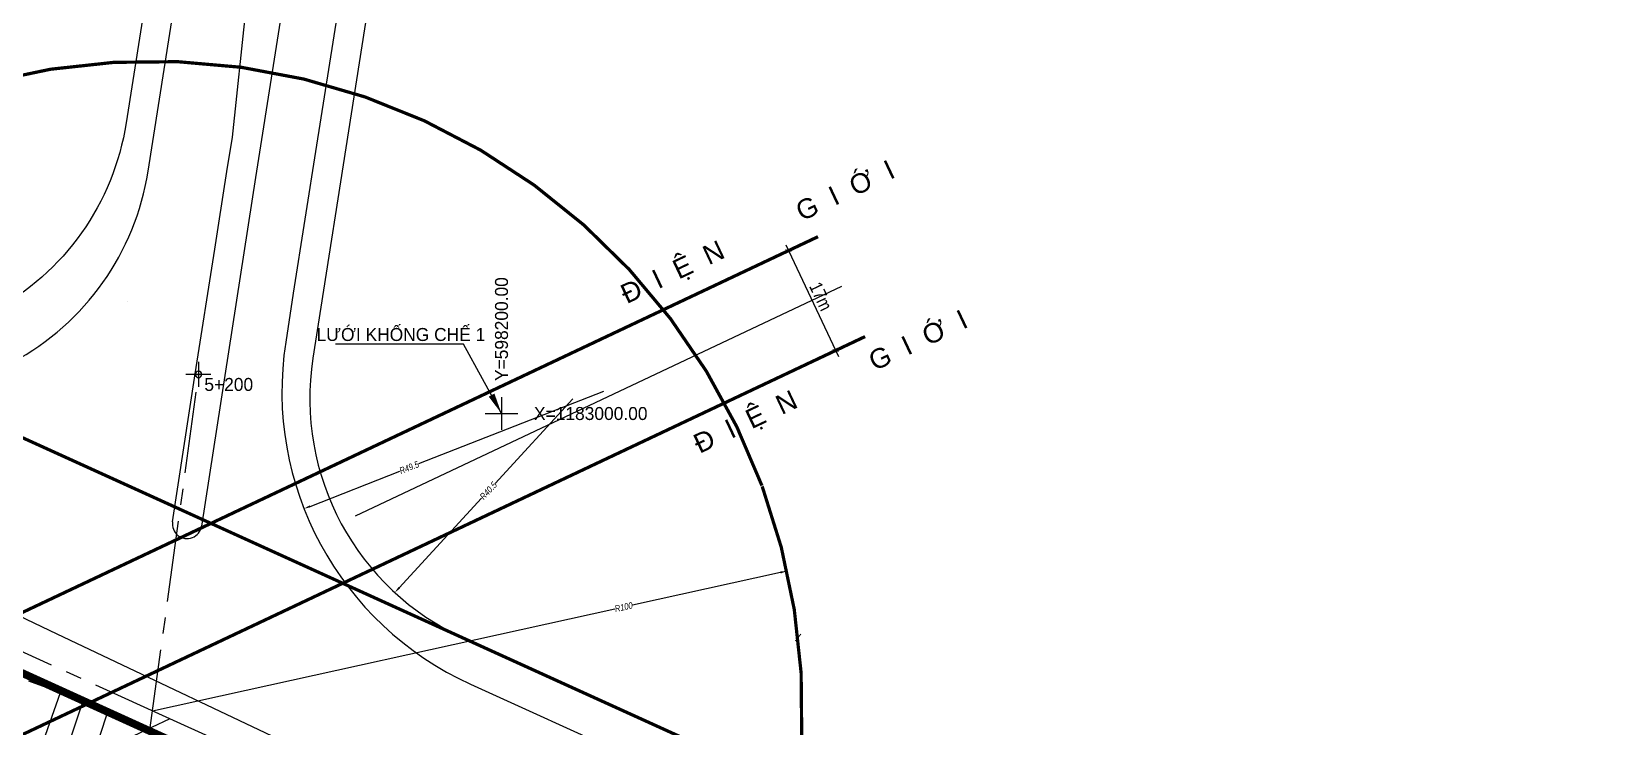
# Model space of a CAD drawing. Extents: x 597165 to 598689, y 1181586 to 1183364.
# Drawn here: x 598127.6 to 598368.6, y 1182951.8 to 1183058.8 of the extents above; entities that cross this region are included whole.
import ezdxf
from ezdxf.enums import TextEntityAlignment as Align

# ---------------------------------------------------------------- set-up
doc = ezdxf.new("R2010")
doc.units = 0
doc.header["$MEASUREMENT"] = 0
for name, pattern in [('CENTER', [2, 1.25, -0.25, 0.25, -0.25]), ('DASHED', [0.75, 0.5, -0.25]), ('LOGIOI', [4, 3, -1])]:
    doc.linetypes.add(name, pattern=pattern)
doc.layers.get('0').update_dxf_attribs({"linetype": 'CONTINUOUS'})
doc.layers.get('DEFPOINTS').update_dxf_attribs({"color": 8, "linetype": 'CONTINUOUS'})
for name, color, linetype in [('DIM-T', 7, 'CONTINUOUS'), ('DTEXT', 7, 'CONTINUOUS'), ('GT-QLO50-D', 6, 'CONTINUOUS'), ('GT-QLO50-L', 4, 'CONTINUOUS'), ('GT-QLO50-LYTRINH', 7, 'CONTINUOUS'), ('GT-QLO50-TIM', 2, 'CONTINUOUS'), ('MOCRANH', 7, 'CONTINUOUS'), ('NE_GRID', 7, 'CONTINUOUS'), ('NEN-HT', 8, 'CONTINUOUS'), ('NET-LO-GIOI-DIEN-GIOI', 7, 'CENTER'), ('NET-TIM', 2, 'CENTER'), ('NET-TUYEN-DIEN', 7, 'CONTINUOUS'), ('NUT_GIAO_THONG', 6, 'CONTINUOUS'), ('RANH_QUY_HOACH', 7, 'LOGIOI')]:
    doc.layers.add(name, color=color, linetype=linetype)
doc.styles.add('TEXT', font='VTIMESI.TTF', dxfattribs={"width": 0.8, "height": 1})
doc.styles.add('TOA-DO-TIM', font='VAVON.TTF')
doc.styles.add('VHEL-C-R', font='VHELVCN.TTF')
doc.styles.add('VHEL-R', font='VHELVEN.TTF')
doc.linetypes.add('DIEN', pattern='A,0.1,["<",STANDARD,S=0.1,R=0,X=0,Y=-0.05],0.5,-0.25,[133,ltypeshp.shx,S=0.1,R=0,X=-0.1,Y=0],-0.25,0.5,[">",STANDARD,S=0.1,R=0,X=0,Y=-0.05],0.1,-0.5', length=2.2)
doc.dimstyles.new('TL1000', dxfattribs={"dimscale": 0, "dimtxt": 2, "dimasz": 0.7, "dimexe": 1, "dimexo": 1, "dimgap": 0.5, "dimtad": 1, "dimdec": 1, "dimzin": 12, "dimtxsty": 'VHEL-C-R', "dimblk1": 'ARCHTICK', "dimblk2": 'ARCHTICK', "dimsah": 1, "dimcen": -0.09, "dimdle": 1, "dimclrd": 256, "dimclre": 256, "dimclrt": 256, "dimazin": 3, "dimtfac": 0.005, "dimtdec": 1, "dimtix": 1, "dimtmove": 0, "dimatfit": 3, "dimtolj": 1, "dimtzin": 0})
doc.dimstyles.new('TL1000-GT', dxfattribs={"dimtxt": 1, "dimasz": 1, "dimexe": 0, "dimexo": 3, "dimgap": 0.1, "dimtad": 1, "dimdec": 3, "dimlfac": -1, "dimzin": 9, "dimtxsty": 'TEXT', "dimcen": 0, "dimclrd": 2, "dimclre": 2, "dimclrt": 3, "dimaunit": 1, "dimazin": 3, "dimtfac": 0.005, "dimtix": 1, "dimtmove": 0, "dimatfit": 3, "dimtolj": 1, "dimtzin": 0})

# ---------------------------------------------------------------- blocks, each defined once
blk = doc.blocks.new('_ARCHTICK')
at = {"color": 0, "linetype": 'BYBLOCK', "const_width": 0.15}
blk.add_lwpolyline([(-0.5, -0.5), (0.5, 0.5)], dxfattribs=at)
blk = doc.blocks.new('*D6')
at = {"linetype": 'BYBLOCK'}
for p, q in [((598247.81, 1183026.79), (598243.27, 1183024.65)), ((598243.75, 1183025.98), (598251.87, 1183008.8)), ((598255.07, 1183011.42), (598250.53, 1183009.28))]:
    blk.add_line(p, q, dxfattribs=at)
at = {"layer": 'DEFPOINTS', "color": 0, "linetype": 'BYBLOCK'}
for p in [(598248.71, 1183027.22), (598255.97, 1183011.85), (598251.44, 1183009.7)]:
    blk.add_point(p, dxfattribs=at)
at = {"linetype": 'BYBLOCK', "xscale": 0.7, "yscale": 0.7, "zscale": 0.7}
for p, rotation in [((598244.18, 1183025.08), 115.2825172526388), ((598251.44, 1183009.7), 295.2825172526389)]:
    blk.add_blockref('_ARCHTICK', p, dxfattribs=dict(at, rotation=rotation))
at = {"linetype": 'BYBLOCK', "insert": (598249.16, 1183018.03), "char_height": 2, "attachment_point": 5, "rotation": 295.2825, "style": 'VHEL-C-R'}
blk.add_mtext('\\A1;17m', dxfattribs=at)
blk = doc.blocks.new('*D7')
at = {"linetype": 'BYBLOCK'}
for p, q in [((598247.81, 1183026.79), (598243.27, 1183024.65)), ((598243.75, 1183025.98), (598251.87, 1183008.8)), ((598255.07, 1183011.42), (598250.53, 1183009.28))]:
    blk.add_line(p, q, dxfattribs=at)
at = {"layer": 'DEFPOINTS', "color": 0, "linetype": 'BYBLOCK'}
for p in [(598248.71, 1183027.22), (598255.97, 1183011.85), (598251.44, 1183009.7)]:
    blk.add_point(p, dxfattribs=at)
at = {"linetype": 'BYBLOCK', "xscale": 0.7, "yscale": 0.7, "zscale": 0.7}
for p, rotation in [((598244.18, 1183025.08), 115.2825172526388), ((598251.44, 1183009.7), 295.2825172526389)]:
    blk.add_blockref('_ARCHTICK', p, dxfattribs=dict(at, rotation=rotation))
at = {"linetype": 'BYBLOCK', "insert": (598249.16, 1183018.03), "char_height": 2, "attachment_point": 5, "rotation": 295.2825, "style": 'VHEL-C-R'}
blk.add_mtext('\\A1;17m', dxfattribs=at)
blk = doc.blocks.new('LYTRINH')
at = {"layer": 'GT-QLO50-LYTRINH'}
for p, q in [((0.96, 0), (-0.96, 0)), ((0, 0.96), (0, -0.96))]:
    blk.add_line(p, q, dxfattribs=at)
blk = doc.blocks.new('GRDTICK1')
at = {"layer": 'NE_GRID'}
for p, q in [((0, 0.05), (0, -0.05)), ((-0.05, 0), (0.05, 0))]:
    blk.add_line(p, q, dxfattribs=at)
blk = doc.blocks.new('*D517')
at = {"color": 2, "linetype": 'BYBLOCK'}
for p, q in [((598210.99, 1183002.25), (598199.02, 1182989.23)), ((598184.25, 1182973.18), (598196.94, 1182986.98))]:
    blk.add_line(p, q, dxfattribs=at)
blk.add_solid([(598184.13, 1182973.29), (598184.37, 1182973.06), (598183.57, 1182972.44)], dxfattribs=at)
at = {"layer": 'DEFPOINTS', "color": 0, "linetype": 'BYBLOCK'}
for p in [(598210.99, 1183002.25), (598183.57, 1182972.44)]:
    blk.add_point(p, dxfattribs=at)
at = {"color": 3, "linetype": 'BYBLOCK', "insert": (598197.98, 1182988.11), "char_height": 1, "attachment_point": 5, "rotation": 47.3902, "style": 'TEXT'}
blk.add_mtext('\\A1;R40.5', dxfattribs=at)
blk = doc.blocks.new('*D516')
at = {"color": 2, "linetype": 'BYBLOCK'}
for p, q in [((598215.7, 1183003.41), (598187.21, 1182992.25)), ((598170.54, 1182985.71), (598184.36, 1182991.13))]:
    blk.add_line(p, q, dxfattribs=at)
blk.add_solid([(598170.48, 1182985.87), (598170.6, 1182985.56), (598169.61, 1182985.35)], dxfattribs=at)
at = {"layer": 'DEFPOINTS', "color": 0, "linetype": 'BYBLOCK'}
for p in [(598215.7, 1183003.41), (598169.61, 1182985.35)]:
    blk.add_point(p, dxfattribs=at)
at = {"color": 3, "linetype": 'BYBLOCK', "insert": (598185.79, 1182991.69), "char_height": 1, "attachment_point": 5, "rotation": 21.3948, "style": 'TEXT'}
blk.add_mtext('\\A1;R49.5', dxfattribs=at)
blk = doc.blocks.new('*D513')
at = {"color": 2, "linetype": 'BYBLOCK'}
for p, q in [((598242.97, 1182975.54), (598220.17, 1182970.51)), ((598146.29, 1182954.22), (598217.46, 1182969.92))]:
    blk.add_line(p, q, dxfattribs=at)
blk.add_solid([(598242.93, 1182975.7), (598243, 1182975.38), (598243.95, 1182975.76)], dxfattribs=at)
at = {"layer": 'DEFPOINTS', "color": 0, "linetype": 'BYBLOCK'}
for p in [(598243.95, 1182975.76), (598146.29, 1182954.22)]:
    blk.add_point(p, dxfattribs=at)
at = {"color": 3, "linetype": 'BYBLOCK', "insert": (598218.81, 1182970.21), "char_height": 1, "attachment_point": 5, "rotation": 12.4375, "style": 'TEXT'}
blk.add_mtext('\\A1;R100', dxfattribs=at)

msp = doc.modelspace()

# ---------------------------------------------------------------- linework, layer by layer
at = {"layer": 'GT-QLO50-D'}
for points in [[(598150.0075, 1183094.2893), (598142.2248, 1183044.7231, -0.49599069), (598086.1545, 1183014.5142), (597424.0123, 1183315.5376)], [(598183.5976, 1183089.015), (598170.9813, 1183008.5202, 0.33682979), (598194.2315, 1182965.3802), (598368.3298, 1182886.2315)]]:
    msp.add_lwpolyline(points, format="xyb", dxfattribs=at)
at = {"layer": 'GT-QLO50-L'}
for p, q in [((598145.5977, 1183037.2835), (598154.4545, 1183093.591)), ((598142.44, 1183017.2083), (598142.44, 1183017.2083))]:
    msp.add_line(p, q, dxfattribs=at)
for points in [[(598170.7549, 1183091.0316), (598162.1495, 1183036.3357), (598153.8153, 1182982.6726)], [(598149.3652, 1182983.3407), (598152.8514, 1183006.1058), (598155.8574, 1183025.2957), (598156.4913, 1183029.326), (598157.7426, 1183037.279), (598158.5708, 1183042.5432), (598160.7013, 1183062.4706), (598161.4286, 1183075.3566), (598162.771, 1183089.015)]]:
    msp.add_lwpolyline(points, dxfattribs=at)
for points in [[(598179.1521, 1183089.7131), (598175.3608, 1183065.6159), (598171.5374, 1183041.3143), (598167.9521, 1183018.5215), (598166.7843, 1183011.0045, 0.3364549), (598195.2115, 1182958.3437), (598365.8467, 1182880.7695)], [(598149.3652, 1182983.3407, 1), (598153.8153, 1182982.6726)]]:
    msp.add_lwpolyline(points, format="xyb", dxfattribs=at)
msp.add_arc((598105.5896, 1183043.5765), 40.5, 245.552484, 351.06096, dxfattribs=at)
at = {"layer": 'GT-QLO50-LYTRINH'}
for p, q in [((598194.1692, 1183010.6626), (598174.4325, 1183010.6626)), ((598200, 1183000), (598194.1692, 1183010.6626))]:
    msp.add_line(p, q, dxfattribs=at)
at = {"layer": 'GT-QLO50-LYTRINH', "elevation": 0}
msp.add_lwpolyline([(598152.8461, 1183006.0288, 1), (598153.8461, 1183006.0288, 1)], format="xyb", close=True, dxfattribs=at)
at = {"layer": 'GT-QLO50-LYTRINH'}
msp.add_lwpolyline([(598200, 1183000, 0, 1, 0), (598198.4708, 1183002.8322, 0, 8.4454, 0)], format="xyseb", dxfattribs=at)
at = {"layer": 'GT-QLO50-TIM', "linetype": 'CENTER', "ltscale": 10, "flags": 128}
msp.add_lwpolyline([(598118.1495, 1182092.552), (598118.1357, 1182107.8441), (598118.0637, 1182187.8441), (598118.0276, 1182227.8441), (598118.0096, 1182247.8441), (598117.9916, 1182267.8441), (598117.9736, 1182287.8441), (598117.9556, 1182307.8066), (598117.9375, 1182327.8441), (598117.9195, 1182347.844), (598117.9015, 1182367.844), (598117.8835, 1182387.844), (598117.8628, 1182407.7691), (598117.8475, 1182427.844), (598117.8294, 1182447.844), (598117.8114, 1182467.844), (598117.7727, 1182507.8066), (598117.7574, 1182527.844), (598117.7441, 1182542.574), (598117.7554, 1182547.844), (598117.7393, 1182567.844), (598117.8064, 1182587.8438), (598117.9915, 1182607.8055), (598118.3561, 1182627.8395), (598118.7651, 1182642.5669), (598118.9451, 1182647.8307), (598119.797, 1182667.8124), (598120.0933, 1182673.5939), (598120.9121, 1182687.7812), (598122.2554, 1182707.7359), (598130.5763, 1182807.3883), (598139.8112, 1182906.9588), (598153.3963, 1183006.021)], dxfattribs=at)
at = {"layer": 'MOCRANH'}
msp.add_lwpolyline([(598297.3967, 1182239.54), (598213.8261, 1182511.342), (598335.1729, 1182835.3919), (598344.6661, 1182860.743), (597547.8605, 1183222.9796), (597536.9709, 1183198.2708), (597494.1637, 1183101.1393), (597439.7212, 1182974.4588), (597407.6696, 1182885.2338), (597394.7271, 1182848.3776), (597374.3757, 1182758.7003), (597340.8217, 1182551.4599), (597340.2111, 1182461.6352), (597341.3721, 1182437.3595)], dxfattribs=at)
msp.add_lwpolyline([(598297.3967, 1182239.54), (598213.8261, 1182511.342), (598335.1729, 1182835.3919), (598344.6661, 1182860.743), (597547.8605, 1183222.9796), (597536.9709, 1183198.2708), (597494.1637, 1183101.1393), (597439.7212, 1182974.4588), (597407.6696, 1182885.2338), (597394.7271, 1182848.3776), (597374.3757, 1182758.7003), (597340.8217, 1182551.4599), (597340.2111, 1182461.6352), (597341.3721, 1182437.3595)], dxfattribs=at)
at = {"layer": 'MOCRANH', "color": 0, "linetype": 'BYBLOCK'}
for p in [(598245.6521, 1182965.5183), (598146.2924, 1182954.2196)]:
    msp.add_point(p, dxfattribs=at)
at = {"layer": 'NEN-HT', "linetype": 'CONTINUOUS'}
for p, q in [((598131.62, 1182966.04), (598124.55, 1182969.4)), ((598193.04, 1182936.92), (598131.62, 1182966.04)), ((598127.17, 1182958.87), (598132.1, 1182957.04)), ((598128.81, 1182947.72), (598132.1, 1182957.04)), ((598135.54, 1182955.61), (598132.1, 1182957.04)), ((598130.31, 1182939.77), (598135.54, 1182955.61)), ((598139.34, 1182954.04), (598134.19, 1182938.42)), ((598139.34, 1182954.04), (598135.54, 1182955.61)), ((598146.07, 1182951.24), (598139.34, 1182954.04))]:
    msp.add_line(p, q, dxfattribs=at)
at = {"layer": 'NET-LO-GIOI-DIEN-GIOI', "color": 5, "ltscale": 20, "const_width": 0.5}
msp.add_lwpolyline([(598368.3298, 1182886.2315), (597424.0123, 1183315.5376)], dxfattribs=at)
at = {"layer": 'NET-LO-GIOI-DIEN-GIOI', "ltscale": 20, "const_width": 0.5}
for points in [[(598248.7143, 1183027.2178), (597268.9157, 1182564.4349)], [(598255.9747, 1183011.8462), (597276.1761, 1182549.0632)]]:
    msp.add_lwpolyline(points, dxfattribs=at)
at = {"layer": 'NET-TIM', "ltscale": 10}
for p, q in [((598148.9609, 1182953.0064), (597411.5966, 1183288.2274)), ((598148.9609, 1182953.0064), (597309.1156, 1182556.3269)), ((598355.914, 1182858.9213), (598148.9609, 1182953.0064))]:
    msp.add_line(p, q, dxfattribs=at)
at = {"layer": 'NET-TUYEN-DIEN', "linetype": 'DIEN', "ltscale": 20}
msp.add_lwpolyline([(598252.3445, 1183019.532), (598177.4985, 1182984.1804)], dxfattribs=at)
at = {"layer": 'NUT_GIAO_THONG', "color": 6, "linetype": 'DASHED', "ltscale": 10, "const_width": 0.5}
msp.add_lwpolyline([(598240.0874, 1182988.8967, 3723.40437773), (598240.1246, 1182988.7959, 3723.40437773)], format="xyb", dxfattribs=at)
at = {"layer": 'RANH_QUY_HOACH', "color": 1, "linetype": 'DASHED', "ltscale": 20, "const_width": 1.2, "flags": 128}
msp.add_lwpolyline([(598213.8261, 1182511.342), (598335.1729, 1182835.3919), (598344.6661, 1182860.743), (597547.8605, 1183222.9796), (597536.9709, 1183198.2708), (597494.1637, 1183101.1393), (597439.7212, 1182974.4588), (597407.6696, 1182885.2338), (597394.7271, 1182848.3776), (597374.3757, 1182758.7003), (597340.8217, 1182551.4599), (597340.2111, 1182461.6352), (597341.3721, 1182437.3595), (597345.3594, 1182366.2568), (597347.4489, 1182325.7368), (597346.6708, 1182267.2097), (597396.7196, 1181936.6184), (597442.3642, 1181957.8696), (597465.633, 1181971.3486), (597501.0995, 1181986.0417), (597656.5869, 1182038.5657), (597738.2962, 1182063.5406), (597807.4868, 1182085.32), (597867.7896, 1182104.3029), (597882.6286, 1182108.9741), (597915.464, 1182119.3104), (597990.1043, 1182142.8066), (598023.5178, 1182153.3249), (598090.3046, 1182174.3489), (598179.3376, 1182202.3758), (598297.3967, 1182239.54)], close=True, dxfattribs=at)
at = {"layer": 'RANH_QUY_HOACH', "color": 1, "linetype": 'CONTINUOUS', "ltscale": 20, "flags": 128}
msp.add_lwpolyline([(598297.3967, 1182239.54), (598213.8261, 1182511.342), (598335.1729, 1182835.3919), (598344.6661, 1182860.743), (597547.8605, 1183222.9796), (597536.9709, 1183198.2708), (597494.1637, 1183101.1393), (597439.7212, 1182974.4588), (597407.6696, 1182885.2338), (597394.7271, 1182848.3776), (597374.3757, 1182758.7003), (597340.8217, 1182551.4599), (597340.2111, 1182461.6352), (597341.3721, 1182437.3595)], dxfattribs=at)

# ---------------------------------------------------------------- block references
at = {"layer": 'GT-QLO50-LYTRINH', "xscale": 2, "yscale": 2, "zscale": 2}
msp.add_blockref('LYTRINH', (598153.3461, 1183006.0288), dxfattribs=at)
at = {"layer": 'MOCRANH', "linetype": 'BYBLOCK', "rotation": 6.487565027310451}
msp.add_blockref('_ARCHTICK', (598245.6521, 1182965.5183), dxfattribs=at)
at = {"layer": 'NE_GRID', "xscale": 50, "yscale": 50, "zscale": 50}
msp.add_blockref('GRDTICK1', (598200, 1183000), dxfattribs=at)

# ---------------------------------------------------------------- texts
at = {"layer": 'DTEXT', "style": 'VHEL-R'}
for p in [(598219.2687, 1183016.8256), (598219.2687, 1183016.8256), (598230.4878, 1182993.7783), (598230.4878, 1182993.7783)]:
    msp.add_text('Ñ  I  EÄ  N           G  I  ÔÙ  I', height=3, rotation=25.282517, dxfattribs=at).set_placement(p)
at = {"layer": 'GT-QLO50-LYTRINH', "style": 'TOA-DO-TIM'}
msp.add_text('Y=598200.00', height=2, rotation=90, dxfattribs=at).set_placement((598201, 1183005))
msp.add_text('LÖÔÙI KHOÁNG CHEÁ 1', height=2, dxfattribs=at).set_placement((598184.5128, 1183011.1635), align=Align.CENTER)
msp.add_text('X=1183000.00', height=2, dxfattribs=at).set_placement((598205, 1182999))
at = {"layer": 'GT-QLO50-LYTRINH', "insert": (598154.2597, 1183005.4739, -2.16), "char_height": 2, "width": 14.711495, "attachment_point": 1, "style": 'TOA-DO-TIM'}
msp.add_mtext('5+200', dxfattribs=at)

# ---------------------------------------------------------------- dimensions: what is measured, and where the dimension line sits
at = {"layer": 'DIM-T'}
for center, mpoint, picture, middle in [((598215.6976, 1183003.4056), (598169.6087, 1182985.3484), '*D516', (598185.7855, 1182991.6863)), ((598210.9928, 1183002.249), (598183.5742, 1182972.4418), '*D517', (598197.9823, 1182988.105)), ((598146.2924, 1182954.2196), (598243.9456, 1182975.757), '*D513', (598218.8143, 1182970.2143))]:
    dim = msp.add_radius_dim(center=center, mpoint=mpoint, dimstyle='TL1000-GT', override={"dimtxt": 1.75}, dxfattribs=at)
    dim.commit()
    dim.dimension.update_dxf_attribs({"geometry": picture, "text_midpoint": middle, "dimtype": 164})
at = {"layer": 'DTEXT'}
for picture in ['*D6', '*D7']:
    dim = msp.add_aligned_dim(p1=(598248.7143, 1183027.2178), p2=(598255.9747, 1183011.8462), distance=-5.0166, dimstyle='TL1000', override={"dimscale": 1, "dimpost": 'm'}, dxfattribs=at)
    dim.commit()
    dim.dimension.update_dxf_attribs({"geometry": picture, "text_midpoint": (598249.1647, 1183018.0301)})

doc.saveas('drawing.dxf')
